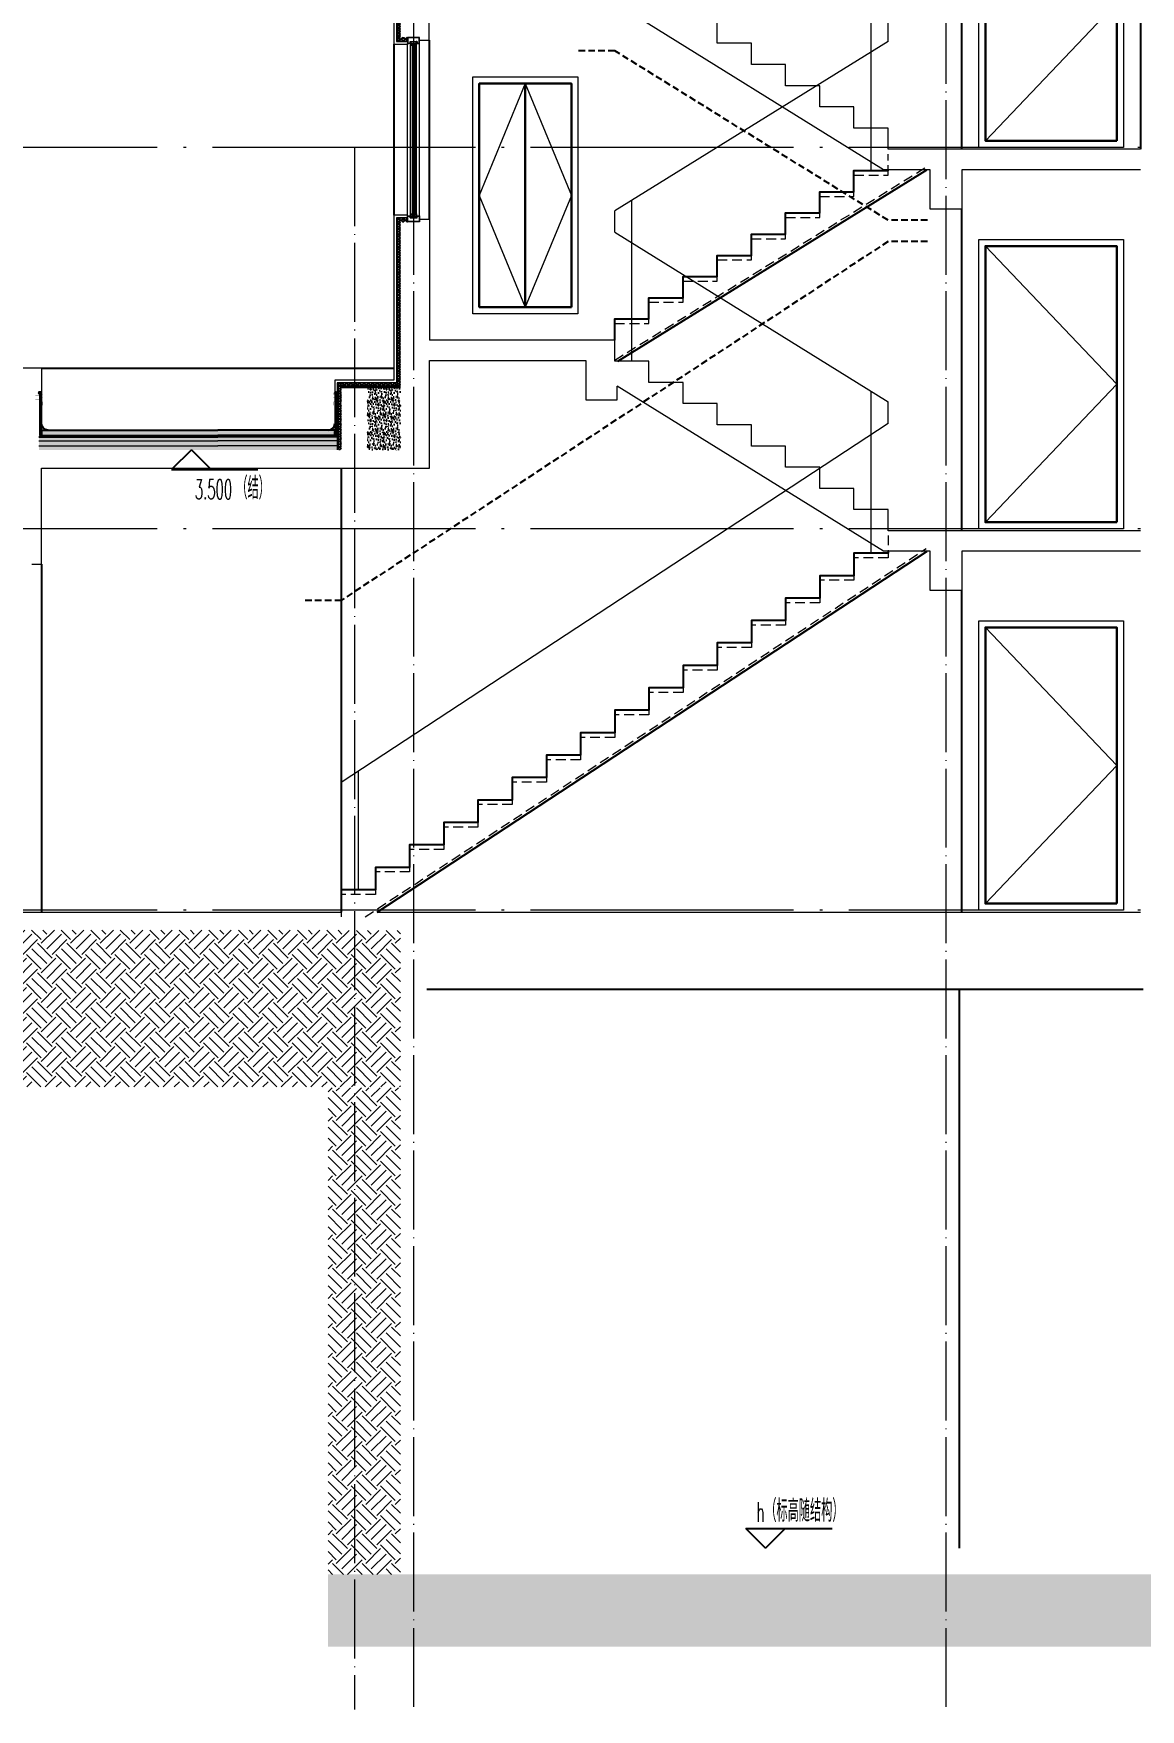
# Model space of a CAD drawing. Extents: x -518115 to 1124316, y -209821 to 1628073.
# Drawn here: x 955022 to 963443, y -98505 to -85763 of the extents above; entities that cross this region are included whole.
import ezdxf
from ezdxf.xclip import XClip

# ---------------------------------------------------------------- set-up
doc = ezdxf.new("R2010")
doc.units = 0
doc.header["$LTSCALE"] = 1000
doc.header["$MEASUREMENT"] = 0
doc.header["$XCLIPFRAME"] = 0
for name, pattern in [('DASH', [0.35, 0.25, -0.1]), ('DOTE', [2.42, 2, -0.2, 0.02, -0.2]), ('HIDDEN', [0.375, 0.25, -0.125])]:
    doc.linetypes.add(name, pattern=pattern)
for name, color, linetype in [('3-剖面填充（细）', 250, 'Continuous'), ('3-屋面构造层', 157, 'Continuous'), ('DIM_ELEV', 3, 'Continuous'), ('SURFACE', 6, 'Continuous'), ('审核', 1, 'Continuous'), ('看线', 251, 'Continuous'), ('立面-看线', 251, 'Continuous')]:
    doc.layers.add(name, color=color, linetype=linetype)
for name, color, linetype, lineweight in [('DOTE', 19, 'DOTE', 9), ('PUB_HATCH', 8, 'Continuous', 9), ('S_WINDOW', 144, 'Continuous', 15), ('STAIR', 2, 'Continuous', 18), ('WALL', 9, 'Continuous', 40), ('WINDOW', 144, 'Continuous', 15), ('内粉刷', 37, 'Continuous', 9), ('填充', 251, 'Continuous', 5), ('立面-普通轮廓', 7, 'Continuous', 18), ('立面-栏杆', 105, 'Continuous', 15), ('立面-窗', 129, 'Continuous', 30), ('立面-窗开启线', 250, 'Continuous', 13), ('细细', 250, 'Continuous', 0)]:
    doc.layers.add(name, color=color, linetype=linetype, lineweight=lineweight)
doc.styles.add('_TCH_DIM', font='SIMPLEX.shx', dxfattribs={"width": 0.7, "bigfont": 'GBCBIG.shx'})
pattern_1 = [(45, (-1233.02, -106908.36), (0, 224.506403), [158.75, -158.75]), (45, (-1275.12, -106866.27), (0, 224.506403), [158.75, -158.75]), (45, (-1317.21, -106824.17), (0, 224.506403), [158.75, -158.75]), (135, (-1317.21, -106796.11), (-224.506403, 0), [158.75, -158.75]), (135, (-1275.12, -106754.01), (-224.506403, 0), [158.75, -158.75]), (135, (-1233.02, -106711.92), (-224.506403, 0), [158.75, -158.75])]
pattern_2 = [(315, (-218910.2607, -140541.0897), (-1.767766953, -1.767766953), []), (315, (-218909.0822, -140541.0897), (-1.767766953, -1.767766953), [])]
pattern_3 = [(315, (-218910.2607, -141979.3279), (-1.767766953, -1.767766953), []), (315, (-218909.0822, -141979.3279), (-1.767766953, -1.767766953), [])]

# ---------------------------------------------------------------- blocks, each defined once
blk = doc.blocks.new('FSDFSFSFE')
at = {"layer": '立面-普通轮廓'}
blk.add_lwpolyline([(794554, 401371), (793454, 401371), (793454, 403571), (794554, 403571)], close=True, dxfattribs=at)
at = {"layer": '立面-窗'}
blk.add_lwpolyline([(794504, 401421), (793504, 401421), (793504, 403521), (794504, 403521)], close=True, dxfattribs=at)
at = {"layer": '立面-窗开启线', "ltscale": 0.5}
blk.add_lwpolyline([(793504, 403521), (794504, 402471), (793504, 401421)], dxfattribs=at)
blk = doc.blocks.new('zrszerf')
at = {"layer": '细细'}
h = blk.add_hatch(dxfattribs=at)
h.set_pattern_fill('金属', color=256, style=0)
h.set_pattern_definition(pattern_2)
h.paths.add_polyline_path([(257695, 608543), (257715, 608543), (257715, 608557), (257765, 608557), (257765, 608543), (257785, 608543), (257785, 608588), (257695, 608588)])
h.paths.add_polyline_path([(257713, 608559), (257713, 608545), (257697, 608545), (257697, 608586), (257783, 608586), (257783, 608545), (257767, 608545), (257767, 608559)], flags=16)
h = blk.add_hatch(dxfattribs=at)
h.set_pattern_fill('金属', color=256, style=0)
h.set_pattern_definition(pattern_2)
h.paths.add_polyline_path([(257762, 608555), (257762, 608530), (257750, 608530), (257750, 608540), (257729, 608540), (257729, 608530), (257717, 608530), (257717, 608555)])
h.paths.add_polyline_path([(257719, 608553), (257719, 608532), (257727, 608532), (257727, 608542), (257752, 608542), (257752, 608532), (257760, 608532), (257760, 608553)], flags=16)
h = blk.add_hatch(color=256, dxfattribs=at)
edge = h.paths.add_edge_path()
edge.add_line((257735, 608540), (257735, 608528))
edge.add_arc((257740, 608520), 9.44, 61.5175, 118.4825, ccw=False)
edge.add_line((257744, 608528), (257744, 608540))
edge.add_arc((257740, 608548), 9.44, 241.5175, 298.4825, ccw=False)
h = blk.add_hatch(dxfattribs=at)
h.set_pattern_fill('金属', color=256, style=0)
h.set_pattern_definition(pattern_3)
h.paths.add_polyline_path([(257695, 607233), (257715, 607233), (257715, 607220), (257765, 607220), (257765, 607233), (257785, 607233), (257785, 607188), (257695, 607188)])
h.paths.add_polyline_path([(257713, 607218), (257713, 607231), (257697, 607231), (257697, 607190), (257783, 607190), (257783, 607231), (257767, 607231), (257767, 607218)], flags=16)
h = blk.add_hatch(dxfattribs=at)
h.set_pattern_fill('金属', color=256, style=0)
h.set_pattern_definition(pattern_3)
h.paths.add_polyline_path([(257762, 607222), (257762, 607247), (257750, 607247), (257750, 607237), (257729, 607237), (257729, 607247), (257717, 607247), (257717, 607222)])
h.paths.add_polyline_path([(257719, 607224), (257719, 607245), (257727, 607245), (257727, 607235), (257752, 607235), (257752, 607245), (257760, 607245), (257760, 607224)], flags=16)
h = blk.add_hatch(color=256, dxfattribs=at)
edge = h.paths.add_edge_path()
edge.add_line((257735, 607237), (257735, 607249))
edge.add_arc((257740, 607257), 9.44, 241.5175, 298.4825)
edge.add_line((257744, 607249), (257744, 607237))
edge.add_arc((257740, 607229), 9.44, 61.5175, 118.4825)
at = {"layer": 'S_WINDOW'}
for p, q in [((257695, 607233), (257695, 608543)), ((257717, 607247), (257717, 608530)), ((257762, 607247), (257762, 608530)), ((257785, 607233), (257785, 608543))]:
    blk.add_line(p, q, dxfattribs=at)
for points in [[(257785, 608588), (257785, 608543), (257765, 608543), (257765, 608557), (257715, 608557), (257715, 608543), (257695, 608543), (257695, 608588)], [(257783, 608586), (257783, 608545), (257767, 608545), (257767, 608559), (257713, 608559), (257713, 608545), (257697, 608545), (257697, 608586)], [(257762, 608555), (257762, 608530), (257750, 608530), (257750, 608540), (257729, 608540), (257729, 608530), (257717, 608530), (257717, 608555)], [(257760, 608553), (257760, 608532), (257752, 608532), (257752, 608542), (257727, 608542), (257727, 608532), (257719, 608532), (257719, 608553)], [(257785, 607188), (257785, 607233), (257765, 607233), (257765, 607220), (257715, 607220), (257715, 607233), (257695, 607233), (257695, 607188)], [(257783, 607190), (257783, 607231), (257767, 607231), (257767, 607218), (257713, 607218), (257713, 607231), (257697, 607231), (257697, 607190)], [(257762, 607222), (257762, 607247), (257750, 607247), (257750, 607237), (257729, 607237), (257729, 607247), (257717, 607247), (257717, 607222)], [(257760, 607224), (257760, 607245), (257752, 607245), (257752, 607235), (257727, 607235), (257727, 607245), (257719, 607245), (257719, 607224)]]:
    blk.add_lwpolyline(points, close=True, dxfattribs=at)
at = {"layer": '细细'}
for points in [[(257729, 608530), (257729, 607247)], [(257735, 607249), (257735, 608540)], [(257744, 607249), (257744, 608540)], [(257750, 608530), (257750, 607247)]]:
    blk.add_lwpolyline(points, dxfattribs=at)
for points in [[(257735, 608540), (257735, 608528, -0.253805), (257744, 608528), (257744, 608540, -0.253805)], [(257735, 607237), (257735, 607249, 0.253805), (257744, 607249), (257744, 607237, 0.253805)]]:
    blk.add_lwpolyline(points, format="xyb", close=True, dxfattribs=at)
blk = doc.blocks.new('GDFGDGHDCAS')
at = {"layer": '立面-普通轮廓'}
blk.add_lwpolyline([(887241, 98178), (886441, 98178), (886441, 99978), (887241, 99978)], close=True, dxfattribs=at)
at = {"layer": '立面-窗'}
blk.add_line((886841, 99928), (886841, 98228), dxfattribs=at)
blk.add_lwpolyline([(887191, 98228), (886491, 98228), (886491, 99928), (887191, 99928)], close=True, dxfattribs=at)
at = {"layer": '立面-窗开启线', "ltscale": 0.5}
for points in [[(886841, 99928), (886491, 99078), (886841, 98228)], [(886841, 99928), (887191, 99078), (886841, 98228)]]:
    blk.add_lwpolyline(points, dxfattribs=at)
blk = doc.blocks.new('FGHFG4334GDFGDFFGGGGGGDFG4G')
at = {"layer": 'SURFACE', "const_width": 2.25}
for points in [[(47, 0), (0, 0)], [(47, -28), (0, -28)]]:
    blk.add_lwpolyline(points, dxfattribs=at)
at = {"layer": 'SURFACE', "const_width": 1.5}
blk.add_lwpolyline([(47, 17, -1), (47, 5), (47, -7, -1), (47, -19), (47, -37), (53, -48), (53, -73)], format="xyb", dxfattribs=at)
blk = doc.blocks.new('FGDGDGD')
at = {"layer": '3-屋面构造层'}
h = blk.add_hatch(dxfattribs=at)
h.set_pattern_fill('隔热材料01', color=256, scale=7.692308, style=0)
h.set_pattern_definition([(270, (9.5186, 433.228), (3.846153863, -7e-16), [0.385980771, -3.460173092]), (270, (6.637, 433.228), (3.846153863, -7e-16), [0.385980771, -3.460173092]), (90, (8.5996, 430.618), (-3.846153863, 2e-16), [0.385980771, -3.460173092]), (90, (7.556, 430.618), (-3.846153863, 2e-16), [0.385980771, -3.460173092]), (180, (10.002, 430), (-5e-16, -3.846153863), [3.848019248, 0.001865385]), (135, (8.9282, 430.193), (2e-16, 3.846144175), [0.328307694, -5.110980792]), (116.56505, (12.5422, 430.4251), (8.6793e-06, 3.8461487416), [0.215769232, -8.384500037]), (116.56505, (8.696, 430.4251), (8.6793e-06, 3.8461487416), [0.215769232, -8.384500037]), (153.43495, (13.1603, 430), (-8.679e-06, 3.846148742), [0.431538463, -8.168730805]), (153.43495, (9.3142, 430), (-8.679e-06, 3.846148742), [0.431538463, -8.168730805]), (63.43495, (12.4457, 431.0041), (-8.6793e-06, 3.8461487416), [2.054923086, -6.545346183]), (63.43495, (8.5996, 431.0041), (-8.6793e-06, 3.8461487416), [2.054923086, -6.545346183]), (116.56505, (13.3647, 433.228), (8.6793e-06, 3.8461487416), [0.215769232, -8.384500037]), (116.56505, (9.5186, 433.228), (8.6793e-06, 3.8461487416), [0.215769232, -8.384500037]), (135, (9.422, 433.421), (2e-16, 3.846144175), [0.328307694, -5.110980792]), (153.43495, (13.036, 433.6532), (-8.679e-06, 3.846148742), [0.431538463, -8.168730805]), (153.43495, (9.19, 433.6532), (-8.679e-06, 3.846148742), [0.431538463, -8.168730805]), (45, (6.7336, 433.421), (2e-16, 3.846144175), [0.328307694, -5.110980792]), (63.43495, (10.4833, 433.228), (-8.6793e-06, 3.8461487416), [0.215769232, -8.384500037]), (63.43495, (6.6371, 433.228), (-8.6793e-06, 3.8461487416), [0.215769232, -8.384500037]), (26.56505, (10.812, 433.6532), (8.679e-06, 3.846148742), [0.431538463, -8.168730805]), (26.56505, (6.9658, 433.6532), (8.679e-06, 3.846148742), [0.431538463, -8.168730805]), (116.56505, (11.4023, 431.0041), (8.6793e-06, 3.8461487416), [2.054923086, -6.545346183]), (116.56505, (7.5561, 431.0041), (8.6793e-06, 3.8461487416), [2.054923086, -6.545346183]), (45, (7.2275, 430.193), (2e-16, 3.846144175), [0.328307694, -5.110980792]), (63.43495, (11.3058, 430.4251), (-8.6793e-06, 3.8461487416), [0.215769232, -8.384500037]), (63.43495, (7.4596, 430.4251), (-8.6793e-06, 3.8461487416), [0.215769232, -8.384500037]), (26.56505, (10.6877, 430), (8.679e-06, 3.846148742), [0.431538463, -8.168730805]), (26.56505, (6.8415, 430), (8.679e-06, 3.846148742), [0.431538463, -8.168730805])])
edge = h.paths.add_edge_path()
edge.add_arc((682181, 585366), 9.23, 450, 540, ccw=False)
edge.add_line((682181, 585375), (682192, 585375))
edge.add_line((682192, 585375), (682192, 585366))
edge.add_line((682192, 585366), (682172, 585366))
h = blk.add_hatch(dxfattribs=at)
h.set_pattern_fill('混凝土', color=256, scale=5, angle=-1.1458, style=0)
h.set_pattern_definition([(48.854237, (-82751.966, -43707.863), (35.7930991, -3.8540962), [3.75, -41.25]), (353.854237, (-82751.966, -43707.863), (-6.1841378, 37.7408106), [3, -33]), (99.305637, (-82748.983, -43708.185), (29.6089874, 33.886691), [3.1870095, -35.0571056]), (45.038437, (-82751.766, -43697.865), (53.1858973, -9.3413237), [5.625, -61.875]), (95.489837, (-82747.334, -43698.644), (47.6977146, 47.7616795), [4.7805144, -52.58565]), (350.038437, (-82751.766, -43697.865), (47.6976773, 47.7617167), [4.5, -49.5]), (19.854237, (-82746.817, -43700.465), (29.4368469, -20.7237073), [3.75, -41.25]), (324.854237, (-82746.817, -43700.465), (12.8883392, 36.0069862), [3, -33]), (70.305637, (-82744.364, -43702.192), (42.3251977, 15.2832459), [3.1870095, -35.0571056]), (36.3542372, (-82751.966, -43707.863), (0.9406985, 16.62920733), [0, -32.6, 0, -33.5, 0, -33.125]), (6.3542372, (-82751.966, -43707.863), (13.54517982, 19.45362572), [0, -19.1, 0, -31.85, 0, -12.625]), (326.3542372, (-82763.114, -43707.64), (26.66323482, -1.66123381), [0, -12.5, 0, -39, 0, -51.75]), (316.3542372, (-82768.113, -43707.54), (29.2535633, 4.4211788), [0, -16.25, 0, -25.9, 0, -36.75])])
h.paths.add_polyline_path([(674875, 585046), (674875, 585086), (682172, 585086), (682172, 585046)])
h = blk.add_hatch(dxfattribs=at)
h.set_pattern_fill('焦渣矿渣', color=256, scale=4, angle=-1.1458, style=0)
h.set_pattern_definition([(358.8542372, (-82751.966, -43697.863), (8.27546507, 13.69326162), [1.6, -14.4]), (298.8542372, (-82751.966, -43697.863), (15.99644496, -0.32013217), [1.6, -14.4]), (238.8542372, (-82750.366, -43697.895), (7.72097989, -14.0133938), [1.6, -14.4]), (268.8542372, (-82745.567, -43697.991), (15.83683295, -8.3183365), [2.4, -11.456]), (268.8542372, (-82743.967, -43698.023), (15.83683295, -8.3183365), [2.4, -11.456]), (268.8542372, (-82742.368, -43698.055), (15.83683295, -8.3183365), [2.4, -11.456])])
h.paths.add_polyline_path([(674875, 585006), (674875, 585036), (682192, 585036), (682192, 585006)])
h = blk.add_hatch(dxfattribs=at)
h.set_pattern_fill('隔热材料03', color=256, scale=12.5, style=0)
h.set_pattern_definition([(113.578, (-500407.8114, 374696.8656), (-0.0086926214, 6.2699620763), [1.075, -0.5693125, 2.8375, -0.5693125, 1.075, -0.6825]), (66.42, (-500406.1744, 374696.8656), (2.727787851, 6.0425e-05), [1.075, -0.5693125, 2.840375, -0.5693125, 1.075, -0.6825]), (180, (-500406.1744, 374696.8656), (0, 6.25), [1.636625, -1.0910625]), (180, (-500407.538, 374702.4906), (0, 6.25), [1.636625, -1.0910625]), (90, (-500405.7427, 374697.8548), (2.72775, 2e-16), [0.52175, -5.72825]), (90, (-500407.1066, 374700.9798), (2.72775, 2e-16), [0.52175, -5.72825]), (90, (-500408.2427, 374697.8548), (2.72775, 2e-16), [0.52175, -5.72825]), (90, (-500409.6066, 374700.9798), (2.72775, 2e-16), [0.52175, -5.72825])])
edge = h.paths.add_edge_path()
edge.add_line((682178, 585086), (682178, 585050))
edge.add_arc((682172, 585050), 6.25, 270, 360, ccw=False)
edge.add_line((682172, 585044), (682172, 585086))
edge.add_line((682172, 585086), (682178, 585086))
h = blk.add_hatch(dxfattribs=at)
h.set_pattern_fill('加气混凝土', color=256, scale=5, style=0)
h.set_pattern_definition([(0, (-82734.266, -43726.163), (30, 60), [0, -60]), (0, (-82769.366, -43734.263), (30, 60), [0, -60]), (0, (-82749.866, -43734.863), (30, 60), [0, -60]), (0, (-82728.566, -43717.163), (30, 60), [0, -60]), (0, (-82753.466, -43737.863), (30, 60), [0, -60]), (0, (-82722.566, -43679.363), (30, 60), [0, -60]), (0, (-82740.866, -43684.163), (30, 60), [0, -60]), (0, (-82731.266, -43691.663), (30, 60), [0, -60]), (0, (-82780.166, -43692.863), (30, 60), [0, -60]), (0, (-82750.766, -43695.563), (30, 60), [0, -60]), (0, (-82762.166, -43710.863), (30, 60), [0, -60]), (0, (-82761.566, -43733.363), (30, 60), [0, -60]), (0, (-82739.066, -43735.763), (30, 60), [0, -60]), (0, (-82722.566, -43709.363), (30, 60), [0, -60]), (0, (-82778.666, -43718.663), (30, 60), [0, -60]), (0, (-82773.566, -43708.463), (30, 60), [0, -60]), (0, (-82750.166, -43712.663), (30, 60), [0, -60]), (0, (-82758.566, -43721.363), (30, 60), [0, -60]), (0, (-82763.366, -43701.563), (30, 60), [0, -60]), (0, (-82755.866, -43679.063), (30, 60), [0, -60]), (0, (-82776.266, -43731.263), (30, 60), [0, -60]), (0, (-82743.266, -43691.363), (30, 60), [0, -60]), (0, (-82771.166, -43690.463), (30, 60), [0, -60]), (0, (-82775.966, -43682.663), (30, 60), [0, -60]), (130.601294, (-82726.2516, -43698.149), (-149.999998343, 180.000000787), [2.6341554, -1103.7111]), (18.4349488, (-82730.537, -43697.006), (149.99999945, 59.99999956), [2.710524, -376.76279]), (90, (-82730.537, -43699.578), (30, 60), [2.5714284, -117.428565]), (161.565051, (-82727.966, -43700.435), (-150.000000755, 59.99999553), [2.710524, -376.76279]), (53.1301023, (-82727.966, -43700.435), (30.00000006, 59.99999997), [2.857143, -297.14285]), (135, (-82725.68, -43731.006), (-30.00000363, 59.99999594), [2.424366, -167.28126]), (45, (-82729.109, -43731.006), (29.9999998, 59.99999976), [2.424366, -167.28126]), (135, (-82727.394, -43732.72), (-30.00000363, 59.99999594), [2.424366, -167.28126]), (45, (-82727.394, -43732.72), (29.9999998, 59.99999976), [2.424366, -167.28126]), (116.565051, (-82754.537, -43690.72), (-5.2e-06, 119.9999967), [3.1943826, -63.88765]), (180, (-82755.966, -43687.863), (-30, 60), [3.4285716, -56.571425]), (63.434949, (-82760.823, -43690.72), (3e-07, 119.9999994), [3.1943826, -63.88765]), (116.565051, (-82759.394, -43693.58), (-5.2e-06, 119.9999967), [3.1943826, -63.88765]), (0, (-82759.394, -43693.58), (30, 60), [3.4285716, -56.571425]), (63.434949, (-82755.966, -43693.58), (3e-07, 119.9999994), [3.1943826, -63.88765]), (107.102728, (-82731.9658, -43711.0063), (-89.999996559, 300.000000484), [3.8861346, -1628.29025]), (143.972626, (-82733.1087, -43707.292), (-569.999992774, 419.999999525), [3.8861346, -812.202]), (180, (-82736.25, -43705.006), (-30, 60), [3.7142856, -56.28571]), (36.0273733, (-82743.1087, -43707.292), (569.999995788, 419.999995472), [3.8861346, -812.202]), (71.5650511, (-82744.252, -43710.721), (90.00000046, 299.99999948), [3.6140316, -375.85928]), (107.102728, (-82743.1087, -43714.4348), (-89.999996559, 300.000000484), [3.8861346, -1628.29025]), (143.972626, (-82739.966, -43716.7206), (-569.999992774, 419.999999525), [3.8861346, -812.202]), (0, (-82739.966, -43716.72), (30, 60), [3.7142856, -56.28571]), (36.0273733, (-82736.2516, -43716.7206), (569.999995788, 419.999995472), [3.8861346, -812.202]), (71.5650511, (-82733.109, -43714.435), (90.00000046, 299.99999948), [3.6140316, -375.85928]), (150.255118, (-82731.3944, -43683.006), (-90.000000213, 59.999999257), [2.303502, -481.43196]), (90, (-82733.394, -43684.15), (30, 60), [2.2857144, -117.714275]), (29.7448813, (-82733.3944, -43684.149), (90.000000053, 59.99999972), [2.303502, -481.43196]), (116.565051, (-82745.394, -43725.58), (-5.2e-06, 119.9999967), [3.1943826, -63.88765]), (168.690067, (-82746.823, -43722.7206), (-270.0000002, 59.999998494), [2.9137254, -608.96855]), (41.1859251, (-82751.9658, -43724.149), (749.999995456, 659.999994229), [3.0371844, -1272.5802]), (90, (-82751.966, -43727.006), (30, 60), [2.857143, -117.14285]), (138.814074, (-82749.68, -43729.0063), (-749.999986669, 660.000004204), [3.0371844, -1272.5802]), (16.6992442, (-82749.68, -43729.0063), (989.999992552, 299.999996858), [2.982945, -1249.85375]), (60.9453959, (-82746.823, -43728.149), (29.99999992, 59.999999469), [2.9416086, -1232.53395]), (109.983106, (-82770.5373, -43700.4348), (-150.000000565, 419.9999988885), [3.3442002, -1401.21975]), (155.556045, (-82771.68, -43697.292), (-390.0000014866, 179.99999626), [3.4522986, -1446.51315]), (24.4439547, (-82777.9658, -43697.292), (390.0000001945, 179.999999134), [3.4522986, -1446.51315]), (70.0168934, (-82779.1087, -43700.4348), (150.000000452, 419.999998958), [3.3442002, -1401.21975]), (109.983106, (-82777.9658, -43703.5777), (-150.000000565, 419.9999988885), [3.3442002, -1401.21975]), (160.016893, (-82774.823, -43704.7206), (-150.000000088, 59.999997267), [3.3442002, -698.93775]), (19.9831065, (-82774.823, -43704.7206), (149.999999176, 59.999999905), [3.3442002, -698.93775]), (70.0168934, (-82771.68, -43703.5777), (150.000000452, 419.999998958), [3.3442002, -1401.21975]), (122.005383, (-82748.2516, -43705.8634), (-30.000004026, 59.999996937), [2.6954232, -563.3434]), (18.4349488, (-82752.252, -43704.435), (149.99999945, 59.99999956), [2.710524, -376.76279]), (90, (-82752.252, -43707.006), (30, 60), [2.5714284, -117.428565]), (161.565051, (-82749.68, -43707.863), (-150.000000755, 59.99999553), [2.710524, -376.76279]), (54.4623222, (-82749.68, -43707.8634), (209.999999696, 299.99999955), [2.457807, -1029.82115]), (116.565051, (-82765.68, -43720.435), (-5.2e-06, 119.9999967), [3.1943826, -63.88765]), (180, (-82767.11, -43717.58), (-30, 60), [3.142857, -56.85714]), (59.0362434, (-82771.966, -43720.435), (30.000000098, 59.99999971), [3.3319728, -696.3822]), (120.963756, (-82770.2516, -43723.292), (-30.0000041, 59.999997245), [3.3319728, -696.3822]), (0, (-82770.25, -43723.29), (30, 60), [3.142857, -56.85714]), (63.434949, (-82767.11, -43723.29), (3e-07, 119.9999994), [3.1943826, -63.88765])])
h.paths.add_polyline_path([(682192, 584936), (674875, 584936), (674875, 584966), (682192, 584966)])
at = {"layer": '立面-看线'}
h = blk.add_hatch(dxfattribs=at)
h.set_pattern_fill('HONEY', color=256, scale=7)
h.set_pattern_definition([(0, (-799653.24, -415240.13), (16.66875, 9.623705), [11.1125, -22.225]), (120, (-799653.24, -415240.13), (-16.66874801, 9.62370845), [11.1125, -22.225]), (60, (-799653.24, -415240.13), (1.99e-06, 19.24741345), [-22.225, 11.1125])])
h.paths.add_polyline_path([(682192, 584966), (674875, 584966), (674875, 585006), (682192, 585006)])
at = {"layer": '3-屋面构造层'}
for p, q in [((682178, 585086), (674875, 585086)), ((682172, 585046), (674875, 585046)), ((682192, 585036), (674875, 585036)), ((682172, 585086), (682172, 585044))]:
    blk.add_line(p, q, dxfattribs=at)
at = {"layer": '3-屋面构造层', "color": 251, "linetype": 'DASH', "ltscale": 0.05, "true_color": 0x636466, "const_width": 2.5}
for points in [[(682057, 585043), (682172, 585043, 0.414214), (682179, 585050), (682179, 585366)], [(682057, 585039), (682172, 585039, 0.414214), (682183, 585050), (682183, 585366)]]:
    blk.add_lwpolyline(points, format="xyb", dxfattribs=at)
at = {"layer": '3-屋面构造层', "color": 251, "true_color": 0x636466}
for points in [[(682057, 585041), (682172, 585041, 0.414214), (682180, 585050), (682180, 585366)], [(682057, 585044), (682172, 585044, 0.414214), (682178, 585050), (682178, 585366)], [(682057, 585040), (682172, 585040, 0.414214), (682182, 585050), (682182, 585366), (682184, 585366), (682184, 585050, -0.414214), (682172, 585038), (682057, 585038)]]:
    blk.add_lwpolyline(points, format="xyb", dxfattribs=at)
at = {"layer": '3-屋面构造层', "ltscale": 0.8}
blk.add_lwpolyline([(682172, 585366, -0.414214), (682181, 585375), (682192, 585375), (682192, 585366), (682172, 585366)], format="xyb", dxfattribs=at)
at = {"layer": '3-屋面构造层', "color": 251, "linetype": 'DASH', "ltscale": 0.05, "true_color": 0x636466, "const_width": 2.5}
for points in [[(682043, 585039), (674875, 585039)], [(682057, 585043), (682043, 585039)]]:
    blk.add_lwpolyline(points, dxfattribs=at)
at = {"layer": '3-屋面构造层', "color": 251, "true_color": 0x636466}
for points in [[(682043, 585040), (674875, 585040)], [(674875, 585038), (682043, 585038)], [(682056, 585044), (682042, 585040)], [(682043, 585038), (682057, 585042)]]:
    blk.add_lwpolyline(points, dxfattribs=at)
at = {"layer": '3-屋面构造层'}
blk.add_arc((682122, 585136), 50, 270, 360, dxfattribs=at)
at = {"layer": 'PUB_HATCH', "color": 215, "true_color": 0xa953a0}
for p, q in [((682192, 585006), (674875, 585006)), ((682192, 584966), (674875, 584966))]:
    blk.add_line(p, q, dxfattribs=at)
at = {"layer": '3-屋面构造层', "color": 1, "xscale": -1}
blk.add_blockref('FGHFG4334GDFGDFFGGGGGGDFG4G', (682218, 585349), dxfattribs=at)
blk = doc.blocks.new('FGSDFSFSEFESFES')
at = {"layer": 'WINDOW', "ltscale": 0.8}
for p, q in [((175259, -121034), (175209, -121034)), ((175259, -121084), (175209, -121084)), ((175259, -123284), (175209, -123284)), ((175259, -123334), (175209, -123334))]:
    blk.add_line(p, q, dxfattribs=at)
blk.add_lwpolyline([(175159, -123384), (175209, -123384), (175209, -120984), (175159, -120984), (175159, -123384)], dxfattribs=at)
blk = doc.blocks.new('BFGBFBCBVFB')
at = {"layer": '立面-看线'}
h = blk.add_hatch(dxfattribs=at)
h.set_pattern_fill('HONEY', color=256, scale=7)
h.set_pattern_definition([(0, (93631.251, -359366.987), (16.66875, 9.623705), [11.1125, -22.225]), (120, (93631.251, -359366.987), (-16.66874801, 9.62370845), [11.1125, -22.225]), (60, (93631.251, -359366.987), (1.99e-06, 19.24741345), [-22.225, 11.1125])])
h.paths.add_polyline_path([(896472, 26020), (896472, 25995), (898272, 25995), (898272, 26020)])
h = blk.add_hatch(dxfattribs=at)
h.set_pattern_fill('HONEY', color=256, scale=7)
h.set_pattern_definition([(0, (77469.076, -360831.97), (16.66875, 9.623705), [11.1125, -22.225]), (120, (77469.076, -360831.97), (-16.66874801, 9.62370845), [11.1125, -22.225]), (60, (77469.076, -360831.97), (1.99e-06, 19.24741345), [-22.225, 11.1125])])
h.paths.add_polyline_path([(888492, 24615), (888522, 24615), (888522, 25515), (888577, 25515), (888577, 25545), (888492, 25545)])
h = blk.add_hatch(dxfattribs=at)
h.set_pattern_fill('HONEY', color=256, scale=7)
h.set_pattern_definition([(0, (77469.098, -360831.968), (16.66875, 9.623705), [11.1125, -22.225]), (120, (77469.098, -360831.968), (-16.66874801, 9.62370845), [11.1125, -22.225]), (60, (77469.098, -360831.968), (1.99e-06, 19.24741345), [-22.225, 11.1125])])
h.paths.add_polyline_path([(888492, 24615), (888522, 24615), (888522, 24015), (888577, 24015), (888577, 23985), (888492, 23985)])
at = {"layer": 'PUB_HATCH', "color": 215, "true_color": 0xa953a0}
blk.add_line((896472, 26020), (898272, 26020), dxfattribs=at)
blk.add_lwpolyline([(888577, 25545), (888492, 25545), (888492, 23985), (888577, 23985)], dxfattribs=at)
at = {"layer": 'STAIR', "linetype": 'HIDDEN', "ltscale": 0.3}
blk.add_line((890152, 24462), (892521, 25930), dxfattribs=at)
blk.add_lwpolyline([(890152, 24580), (890152, 24741), (890412, 24741), (890412, 24902), (890672, 24902), (890672, 25063), (890932, 25063), (890932, 25224), (891192, 25224), (891192, 25386), (891452, 25386), (891452, 25547), (891712, 25547), (891712, 25708), (891972, 25708), (891972, 25869), (892232, 25869), (892232, 26030)], dxfattribs=at)
at = {"layer": '内粉刷'}
for p, q in [((896492, 25875), (898272, 25875)), ((896492, 23150), (896492, 25875)), ((890152, 24615), (888742, 24615)), ((888742, 24460), (889932, 24460)), ((889932, 24460), (889932, 24160)), ((890172, 24160), (890172, 24265)), ((889932, 24160), (890172, 24160)), ((894152, 23165), (892232, 23165))]:
    blk.add_line(p, q, dxfattribs=at)
for points in [[(894372, 26080), (894152, 26065)], [(894372, 26080), (894372, 26030)], [(898272, 26050), (896492, 26050)], [(894152, 25910), (894152, 25360), (894372, 25360)], [(888577, 25565), (888472, 25565), (888472, 23965), (888577, 23965)], [(888667, 25535), (888742, 25535), (888742, 24615)], [(892232, 23165), (892232, 23326), (891972, 23326), (891972, 23487), (891712, 23487), (891712, 23648), (891452, 23648), (891452, 23809), (891192, 23809), (891192, 23971), (890932, 23971), (890932, 24132), (890672, 24132), (890672, 24293), (890412, 24293), (890412, 24454), (890152, 24454), (890152, 24615)], [(888667, 23995), (888742, 23995), (888742, 24460)], [(894152, 23010), (892792, 23010), (892792, 22710), (892552, 22710), (892552, 23010), (892198, 23010), (890172, 24265)]]:
    blk.add_lwpolyline(points, dxfattribs=at)
at = {"layer": '看线'}
for p, q in [((888742, 25535), (888742, 26895)), ((888472, 26865), (888472, 25565)), ((892792, 23165), (892792, 25610)), ((894152, 25360), (894152, 23165)), ((894372, 25380), (894372, 23180))]:
    blk.add_line(p, q, dxfattribs=at)
at = {"layer": '看线', "color": 32}
for p, q in [((896492, 26080), (898272, 26080)), ((890177, 24454), (892527, 25910))]:
    blk.add_line(p, q, dxfattribs=at)
blk.add_lwpolyline([(890152, 24615), (890152, 24776), (890412, 24776), (890412, 24937), (890672, 24937), (890672, 25098), (890932, 25098), (890932, 25259), (891192, 25259), (891192, 25421), (891452, 25421), (891452, 25582), (891712, 25582), (891712, 25743), (891972, 25743), (891972, 25904), (892232, 25904), (892232, 25910)], dxfattribs=at)
at = {"xscale": -1}
for name, p in [('zrszerf', (1146362, -581673)), ('FGSDFSFSEFESFES', (1069631, 146464))]:
    blk.add_blockref(name, p, dxfattribs=at)
blk = doc.blocks.new('A$C0DDB073D')
at = {"layer": '内粉刷'}
for p, q in [((1630, 35), (220, 35)), ((220, -120), (1410, -120)), ((1410, -120), (1410, -420)), ((1650, -420), (1650, -315)), ((1410, -420), (1650, -420)), ((5630, -1415), (3710, -1415))]:
    blk.add_line(p, q, dxfattribs=at)
for points in [[(3710, -1415), (3710, -1254), (3450, -1254), (3450, -1093), (3190, -1093), (3190, -932), (2930, -932), (2930, -771), (2670, -771), (2670, -609), (2410, -609), (2410, -448), (2150, -448), (2150, -287), (1890, -287), (1890, -126), (1630, -126), (1630, 35)], [(5630, -1570), (4270, -1570), (4270, -1870), (4030, -1870), (4030, -1570), (3676, -1570), (1650, -315)]]:
    blk.add_lwpolyline(points, dxfattribs=at)
at = {"layer": '看线'}
blk.add_line((4270, -1415), (4270, 1030), dxfattribs=at)

msp = doc.modelspace()

# ---------------------------------------------------------------- hatches: boundary and pattern name
at = {"layer": '3-剖面填充（细）'}
h = msp.add_hatch(dxfattribs=at)
h.set_pattern_fill('加气混凝土', color=256, scale=10)
h.set_pattern_definition([(0, (553435.4, -36.6), (60, 120), [0, -120]), (0, (553365.2, -52.8), (60, 120), [0, -120]), (0, (553404.2, -54), (60, 120), [0, -120]), (0, (553446.8, -18.6), (60, 120), [0, -120]), (0, (553397, -60), (60, 120), [0, -120]), (0, (553458.8, 57), (60, 120), [0, -120]), (0, (553422.2, 47.4), (60, 120), [0, -120]), (0, (553441.4, 32.4), (60, 120), [0, -120]), (0, (553343.6, 30), (60, 120), [0, -120]), (0, (553402.4, 24.6), (60, 120), [0, -120]), (0, (553379.6, -6), (60, 120), [0, -120]), (0, (553380.8, -51), (60, 120), [0, -120]), (0, (553425.8, -55.8), (60, 120), [0, -120]), (0, (553458.8, -3), (60, 120), [0, -120]), (0, (553346.6, -21.6), (60, 120), [0, -120]), (0, (553356.8, -1.2), (60, 120), [0, -120]), (0, (553403.6, -9.6), (60, 120), [0, -120]), (0, (553386.8, -27), (60, 120), [0, -120]), (0, (553377.2, 12.6), (60, 120), [0, -120]), (0, (553392.2, 57.6), (60, 120), [0, -120]), (0, (553351.4, -46.8), (60, 120), [0, -120]), (0, (553417.4, 33), (60, 120), [0, -120]), (0, (553361.6, 34.8), (60, 120), [0, -120]), (0, (553352, 50.4), (60, 120), [0, -120]), (130.601294, (553451.4286, 19.4286), (-299.99999669, 360.00000157), [5.26831, -2207.4222]), (18.434949, (553442.857, 21.714), (299.9999989, 119.9999991), [5.421048, -753.52558]), (90, (553442.86, 16.57), (60, 120), [5.142857, -234.85713]), (161.565051, (553448, 14.857), (-300.0000015, 119.99999105), [5.421048, -753.52558]), (53.130102, (553448, 14.857), (60.0000001, 120), [5.714286, -594.2857]), (135, (553452.57, -46.286), (-60.0000073, 119.999992), [4.848732, -334.56252]), (45, (553445.714, -46.286), (59.9999996, 119.9999995), [4.848732, -334.56252]), (135, (553449.143, -49.714), (-60.0000073, 119.999992), [4.848732, -334.56252]), (45, (553449.143, -49.714), (59.9999996, 119.9999995), [4.848732, -334.56252]), (116.56505, (553394.86, 34.29), (-1e-05, 239.999993), [6.388765, -127.7753]), (180, (553392, 40), (-60, 120), [6.857143, -113.14285]), (63.43495, (553382.29, 34.29), (5e-07, 240), [6.388765, -127.7753]), (116.56505, (553385.14, 28.57), (-1e-05, 239.999993), [6.388765, -127.7753]), (0, (553385.14, 28.57), (60, 120), [6.857143, -113.14285]), (63.43495, (553392, 28.57), (5e-07, 240), [6.388765, -127.7753]), (107.102728, (553440, -6.2857), (-179.99999312, 600.00000097), [7.77227, -3256.5805]), (143.972626, (553437.714, 1.143), (-1139.99998555, 839.99999905), [7.77227, -1624.404]), (180, (553431.43, 5.71), (-60, 120), [7.42857, -112.57142]), (36.0273733, (553417.714, 1.143), (1139.99999158, 839.99999094), [7.77227, -1624.404]), (71.565051, (553415.429, -5.714), (180.0000009, 599.999999), [7.228063, -751.71856]), (107.102728, (553417.7143, -13.143), (-179.99999312, 600.00000097), [7.77227, -3256.5805]), (143.972626, (553424, -17.714), (-1139.99998555, 839.99999905), [7.77227, -1624.404]), (0, (553424, -17.71), (60, 120), [7.42857, -112.57142]), (36.0273733, (553431.429, -17.714), (1139.99999158, 839.99999094), [7.77227, -1624.404]), (71.565051, (553437.714, -13.143), (180.0000009, 599.999999), [7.228063, -751.71856]), (150.255118, (553441.143, 49.714), (-180.0000004, 119.9999985), [4.607004, -962.86392]), (90, (553437.14, 47.43), (60, 120), [4.57143, -235.42855]), (29.7448813, (553437.143, 47.429), (180.0000001, 119.99999944), [4.607004, -962.86392]), (116.56505, (553413.14, -35.43), (-1e-05, 239.999993), [6.388765, -127.7753]), (168.690067, (553410.286, -29.714), (-540.0000004, 119.999997), [5.82745, -1217.9371]), (41.1859251, (553400, -32.5714), (1499.99999091, 1319.99998846), [6.07437, -2545.1604]), (90, (553400, -38.286), (60, 120), [5.714286, -234.2857]), (138.814074, (553404.5714, -42.2857), (-1499.99997334, 1320.00000841), [6.07437, -2545.1604]), (16.6992442, (553404.5714, -42.2857), (1979.9999851, 599.999993716), [5.96589, -2499.7075]), (60.9453959, (553410.286, -40.5714), (59.99999984, 119.99999894), [5.883217, -2465.0679]), (109.983106, (553362.857, 14.857), (-300.00000113, 839.99999778), [6.6884, -2802.4395]), (155.556045, (553360.5714, 21.143), (-780.000002973, 359.99999252), [6.904597, -2893.0263]), (24.4439547, (553348, 21.143), (780.00000039, 359.99999827), [6.904597, -2893.0263]), (70.0168934, (553345.7143, 14.857), (300.000000904, 839.999997916), [6.6884, -2802.4395]), (109.983106, (553348, 8.5714), (-300.00000113, 839.99999778), [6.6884, -2802.4395]), (160.016893, (553354.286, 6.286), (-300.00000018, 119.99999453), [6.6884, -1397.8755]), (19.9831065, (553354.286, 6.286), (299.99999835, 119.9999998), [6.6884, -1397.8755]), (70.0168934, (553360.5714, 8.5714), (300.000000904, 839.999997916), [6.6884, -2802.4395]), (122.005383, (553407.429, 4), (-60.00000805, 119.99999387), [5.390846, -1126.6868]), (18.434949, (553399.429, 6.857), (299.9999989, 119.9999991), [5.421048, -753.52558]), (90, (553399.43, 1.714), (60, 120), [5.142857, -234.85713]), (161.565051, (553404.571, -3e-09), (-300.0000015, 119.99999105), [5.421048, -753.52558]), (54.4623222, (553404.5714, -3e-09), (419.99999939, 599.9999991), [4.915614, -2059.6423]), (116.56505, (553372.57, -25.14), (-1e-05, 239.999993), [6.388765, -127.7753]), (180, (553369.71, -19.43), (-60, 120), [6.285714, -113.71428]), (59.0362434, (553360, -25.143), (60.0000002, 119.99999942), [6.663946, -1392.7644]), (120.963756, (553363.429, -30.857), (-60.0000082, 119.9999945), [6.663946, -1392.7644]), (0, (553363.43, -30.86), (60, 120), [6.285714, -113.71428]), (63.43495, (553369.71, -30.86), (5e-07, 240), [6.388765, -127.7753])])
h.paths.add_polyline_path([(957813.3, -88448.4), (957563.3, -88448.4), (957563.3, -88928.4), (957813.3, -88928.4)])
at = {"layer": '填充'}
h = msp.add_hatch(dxfattribs=at)
h.set_pattern_fill('EARTH', color=250, scale=50, angle=45, style=0)
h.set_pattern_definition(pattern_1)
edge = h.paths.add_edge_path()
edge.add_line((953736.3, -92578.4), (953736.3, -93771.7))
edge.add_line((953736.3, -93771.7), (957813.3, -93771.9))
edge.add_line((957813.3, -93775.1), (957813.3, -92581.8))
edge.add_line((957813.3, -92581.8), (953736.3, -92578.4))
h = msp.add_hatch(dxfattribs=at)
h.set_pattern_fill('EARTH', color=250, scale=50, angle=45, style=0)
h.set_pattern_definition(pattern_1)
h.paths.add_polyline_path([(957263, -97478.4), (957813.3, -97478.4), (957813.3, -93778.4), (957263, -93778.4)])
h = msp.add_hatch(dxfattribs=at)
h.set_pattern_fill('EARTH', color=250, scale=50, angle=45, style=0)
h.set_pattern_definition([(45, (800041.3, 39605.65), (0, 224.5064), [158.75, -158.75]), (45, (799999.2, 39647.75), (0, 224.5064), [158.75, -158.75]), (45, (799957.11, 39689.84), (0, 224.5064), [158.75, -158.75]), (135, (799957.11, 39717.9), (-224.5064, 0), [158.75, -158.75]), (135, (799999.2, 39760), (-224.5064, 0), [158.75, -158.75]), (135, (800041.3, 39802.1), (-224.5064, 0), [158.75, -158.75])])
h.paths.add_polyline_path([(957263.3, -97478.1), (957263.3, -98028.3), (967563.4, -98028.3), (967563.4, -97478.1)])
at = {"layer": '立面-看线'}
h = msp.add_hatch(dxfattribs=at)
h.set_pattern_fill('HONEY', color=256, scale=7)
h.set_pattern_definition([(0, (146760.05, -473525.351), (16.66875, 9.623705), [11.1125, -22.225]), (120, (146760.05, -473525.351), (-16.66874801, 9.62370845), [11.1125, -22.225]), (60, (146760.05, -473525.351), (1.99e-06, 19.24741345), [-22.225, 11.1125])])
h.paths.add_polyline_path([(957783.3, -88078.4), (957813.3, -88078.4), (957813.3, -87193.4), (957868.3, -87193.4), (957868.3, -87163.4), (957783.3, -87163.4)])
h = msp.add_hatch(dxfattribs=at)
h.set_pattern_fill('HONEY', color=256, scale=7)
h.set_pattern_definition([(0, (146760.073, -473525.349), (16.66875, 9.623705), [11.1125, -22.225]), (120, (146760.073, -473525.349), (-16.66874801, 9.62370845), [11.1125, -22.225]), (60, (146760.073, -473525.349), (1.99e-06, 19.24741345), [-22.225, 11.1125])])
h.paths.add_polyline_path([(957783.3, -88448.4), (957813.3, -88448.4), (957813.3, -88078.4), (957783.3, -88078.4)])
h = msp.add_hatch(dxfattribs=at)
h.set_pattern_fill('HONEY', color=256, scale=7)
h.set_pattern_definition([(0, (146310.081, -473525.346), (16.66875, 9.623705), [11.1125, -22.225]), (120, (146310.081, -473525.346), (-16.66874801, 9.62370845), [11.1125, -22.225]), (60, (146310.081, -473525.346), (1.99e-06, 19.24741345), [-22.225, 11.1125])])
h.paths.add_polyline_path([(957363.3, -88418.4), (957333.3, -88418.4), (957333.3, -88928.4), (957363.3, -88928.4)])
h = msp.add_hatch(dxfattribs=at)
h.set_pattern_fill('HONEY', color=256, scale=7)
h.set_pattern_definition([(0, (146730.052, -473045.303), (16.66875, 9.623705), [11.1125, -22.225]), (120, (146730.052, -473045.303), (-16.66874801, 9.62370845), [11.1125, -22.225]), (60, (146730.052, -473045.303), (1.99e-06, 19.24741345), [-22.225, 11.1125])])
h.paths.add_polyline_path([(957783.3, -88418.4), (957363.3, -88418.4), (957363.3, -88448.4), (957783.3, -88448.4)])

# ---------------------------------------------------------------- linework, layer by layer
at = {"layer": 'DIM_ELEV', "color": 3}
for p, q in [((956223, -88928.4), (956073, -89078.4)), ((956223, -88928.4), (956373, -89078.4)), ((956073, -89078.4), (956729, -89078.4)), ((960591, -97278.4), (960441, -97128.4)), ((960441, -97128.4), (961097, -97128.4)), ((960591, -97278.4), (960741, -97128.4))]:
    msp.add_line(p, q, dxfattribs=at)
at = {"layer": 'DOTE', "linetype": 'DOTE', "ltscale": 0.3}
for p, q in [((957913.3, -73928.4), (957913.3, -98505.4)), ((961963.3, -73928.4), (961963.3, -98505.4)), ((957463.3, -86628.4), (957463.3, -98505.4))]:
    msp.add_line(p, q, dxfattribs=at)
at = {"layer": 'DOTE', "linetype": 'DOTE'}
for p, q in [((968063.4, -86628.4), (952586.3, -86628.4)), ((968063.4, -89528.4), (952586.3, -89528.4)), ((968063.4, -92428.4), (952586.3, -92428.4))]:
    msp.add_line(p, q, dxfattribs=at)
at = {"layer": 'PUB_HATCH', "color": 215, "true_color": 0xa953a0}
for points in [[(957868.3, -87163.4), (957783.3, -87163.4), (957783.3, -88418.4)], [(957783.3, -88418.4), (957333.3, -88418.4), (957333.3, -88928.4)]]:
    msp.add_lwpolyline(points, dxfattribs=at)
at = {"layer": 'STAIR', "linetype": 'HIDDEN', "ltscale": 0.3}
for p, q in [((959443.3, -88246.5), (961811.8, -86778.9)), ((957545.6, -92478.9), (961813.2, -89678.9))]:
    msp.add_line(p, q, dxfattribs=at)
for points in [[(959443.3, -88128.9), (959443.3, -87967.7), (959703.3, -87967.7), (959703.3, -87806.6), (959963.3, -87806.6), (959963.3, -87645.5), (960223.3, -87645.5), (960223.3, -87484.4), (960483.3, -87484.4), (960483.3, -87323.3), (960743.3, -87323.3), (960743.3, -87162.2), (961003.3, -87162.2), (961003.3, -87001.1), (961263.3, -87001.1), (961263.3, -86840), (961523.3, -86840), (961523.3, -86678.9)], [(961523.3, -89578.9), (961523.3, -89749.4), (961263.3, -89749.4), (961263.3, -89920), (961003.3, -89920), (961003.3, -90090.6), (960743.3, -90090.6), (960743.3, -90261.2), (960483.3, -90261.2), (960483.3, -90431.8), (960223.3, -90431.8), (960223.3, -90602.4), (959963.3, -90602.4), (959963.3, -90773), (959703.3, -90773), (959703.3, -90943.6), (959443.3, -90943.6), (959443.3, -91114.2), (959183.3, -91114.2), (959183.3, -91284.7), (958923.3, -91284.7), (958923.3, -91455.3), (958663.3, -91455.3), (958663.3, -91625.9), (958403.3, -91625.9), (958403.3, -91796.5), (958143.3, -91796.5), (958143.3, -91967.1), (957883.3, -91967.1), (957883.3, -92137.7), (957623.3, -92137.7), (957623.3, -92308.3), (957363.3, -92308.3), (957363.3, -92478.9)]]:
    msp.add_lwpolyline(points, dxfattribs=at)
at = {"layer": 'WALL'}
msp.add_line((957363.3, -88448.4), (957813.3, -88448.4), dxfattribs=at)
at = {"layer": '内粉刷'}
for p, q in [((955083.3, -88308.4), (955083.3, -88778.4)), ((954863.3, -92443.6), (957363.4, -92443.4)), ((957635.5, -92443.4), (963443.3, -92443.4))]:
    msp.add_line(p, q, dxfattribs=at)
for points in [[(957868.3, -87143.4), (957763.3, -87143.4), (957763.3, -88398.4), (957313.3, -88398.4), (957313.3, -88778.4)], [(957958.3, -87173.4), (958033.3, -87173.4), (958033.3, -88093.4)], [(955008.3, -89798.4), (955083.3, -89798.4), (955083.3, -89068.4), (958033.3, -89068.4), (958033.3, -88248.4)], [(955083.3, -88308.4), (954543.3, -88308.4), (954543.3, -88498.4), (954643.3, -88498.4), (954643.3, -88558.4), (954593.3, -88558.4), (954593.3, -88698.4), (954662.9, -88698.4)]]:
    msp.add_lwpolyline(points, dxfattribs=at)
at = {"layer": '审核', "color": 58, "linetype": 'HIDDEN', "ltscale": 0.2}
for points in [[(961823.4, -87182.3), (961523.4, -87182.3), (959443.4, -85893.4), (959143.4, -85893.4)], [(961823.4, -87343.4), (961523.4, -87343.4), (957363.4, -90072.8), (957063.4, -90072.8)]]:
    msp.add_lwpolyline(points, dxfattribs=at)
at = {"layer": '看线'}
for p, q in [((957763.3, -85843.4), (957763.3, -87143.4)), ((958033.3, -87173.4), (958033.3, -85813.4)), ((955083.3, -88308.4), (957763.3, -88308.4)), ((955083.3, -89798.4), (955083.3, -92443.4)), ((962083.3, -92443.4), (962083.3, -89998.4))]:
    msp.add_line(p, q, dxfattribs=at)
at = {"layer": '看线', "color": 32}
for p, q in [((959467.6, -88255), (961817.5, -86798.9)), ((957635.4, -92443.9), (961819.2, -89698.9))]:
    msp.add_line(p, q, dxfattribs=at)
at = {"layer": '看线', "color": 252}
for p, q in [((957363.3, -89068.4), (957363.4, -92272.8)), ((958013.3, -93028.4), (963463.6, -93028.4)), ((962063.9, -93028.4), (962063.2, -97278.4))]:
    msp.add_line(p, q, dxfattribs=at)
at = {"layer": '看线', "color": 32}
for points in [[(959443.3, -88093.9), (959443.3, -87932.7), (959703.3, -87932.7), (959703.3, -87771.6), (959963.3, -87771.6), (959963.3, -87610.5), (960223.3, -87610.5), (960223.3, -87449.4), (960483.3, -87449.4), (960483.3, -87288.3), (960743.3, -87288.3), (960743.3, -87127.2), (961003.3, -87127.2), (961003.3, -86966.1), (961263.3, -86966.1), (961263.3, -86805), (961523.3, -86805), (961523.3, -86798.9)], [(961523.3, -89698.9), (961523.3, -89714.4), (961263.3, -89714.4), (961263.3, -89885), (961003.3, -89885), (961003.3, -90055.6), (960743.3, -90055.6), (960743.3, -90226.2), (960483.3, -90226.2), (960483.3, -90396.8), (960223.3, -90396.8), (960223.3, -90567.4), (959963.3, -90567.4), (959963.3, -90738), (959703.3, -90738), (959703.3, -90908.6), (959443.3, -90908.6), (959443.3, -91079.2), (959183.3, -91079.2), (959183.3, -91249.7), (958923.3, -91249.7), (958923.3, -91420.3), (958663.3, -91420.3), (958663.3, -91590.9), (958403.3, -91590.9), (958403.3, -91761.5), (958143.3, -91761.5), (958143.3, -91932.1), (957883.3, -91932.1), (957883.3, -92102.7), (957623.3, -92102.7), (957623.3, -92273.3), (957363.3, -92273.3), (957363.3, -92443.9)]]:
    msp.add_lwpolyline(points, dxfattribs=at)
at = {"layer": '立面-栏杆', "color": 4}
for p, q in [((961393.4, -86482.3), (961393.4, -85582.3)), ((961523.4, -85824.5), (961523.4, -85662.8)), ((961523.4, -85824.5), (959443.4, -87112.2)), ((961393.3, -86805), (961393.3, -85905)), ((959443.4, -87274), (959443.4, -87112.2)), ((959573.4, -87932.3), (959573.4, -87032.3)), ((959443.4, -87274), (961523.4, -88562.8)), ((959573.4, -88254.5), (959573.4, -87354.5)), ((961393.4, -89382.3), (961393.4, -88482.3)), ((961523.4, -88728.7), (961523.4, -88562.8)), ((961523.4, -88728.7), (957363.4, -91458.1)), ((961393.4, -89714), (961393.4, -88814)), ((957493.4, -92272.8), (957493.4, -91372.8))]:
    msp.add_line(p, q, dxfattribs=at)

# ---------------------------------------------------------------- block references
for name, p in [('BFGBFBCBVFB', (69290.9, -109808.2)), ('FSDFSFSFE', (168759.1, -487999.4)), ('GDFGDGHDCAS', (71922.5, -186071.2)), ('A$C0DDB073D', (957813.3, -88128.8)), ('FSDFSFSFE', (168759.1, -490899.4)), ('FSDFSFSFE', (168759.1, -493799.4))]:
    msp.add_blockref(name, p)
at = {"xscale": -1}
msp.add_blockref('zrszerf', (1215653.2, -694381.7), dxfattribs=at)
ref = msp.add_blockref('FGDGDGD', (1637254.9, -673864.6), dxfattribs=dict(xscale=-1))
XClip(ref).set_block_clipping_path([(680831.5914428351, 584936.1769558351), (682291.5665918037, 585415.8410118448)])
ref = msp.add_blockref('FGDGDGD', (275141.7, -673864.6))
XClip(ref).set_block_clipping_path([(681281.4460297858, 584936.1769558351), (682291.5665918037, 585415.8410118448)])

# ---------------------------------------------------------------- texts
at = {"layer": 'DIM_ELEV', "color": 7, "style": '_TCH_DIM'}
for s, height, width, p in [('3.500', 148.75, 0.494118, (956249.9, -89303.5)), ('（结）', 168.79, 0.7, (956564.9, -89303.5)), ('h', 148.8, 0.494118, (960522.3, -97078.4)), ('（标高随结构）', 168.79, 0.7, (960588.8, -97078.4))]:
    msp.add_text(s, height=height, dxfattribs=dict(at, width=width)).set_placement(p)

doc.saveas('drawing.dxf')
